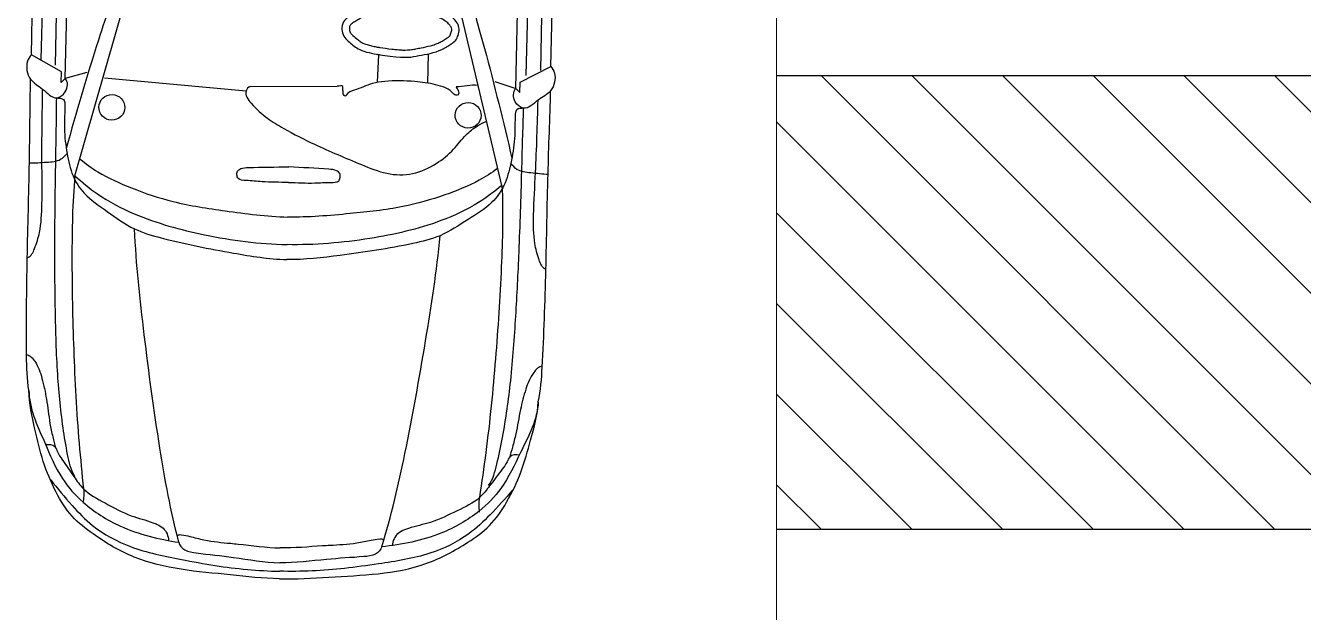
# Model space of a CAD drawing. Header units: millimetres. Extents: x 2508 to 2607, y 837 to 997.
# Drawn here: x 2539.14 to 2543.366, y 858.443 to 860.384 of the extents above; entities that cross this region are included whole.
import ezdxf

# ---------------------------------------------------------------- set-up
doc = ezdxf.new("R2010")
doc.units = ezdxf.units.MM
doc.linetypes.add('DASHED', pattern=[19.049999999999997, 12.7, -6.35])
doc.layers.add('PISO EST', color=250, linetype='Continuous', lineweight=0)

# ---------------------------------------------------------------- blocks, each defined once
blk = doc.blocks.new('AUDI_A4_P')
for p, q in [((-0.9039204074374538, 0.75863646737767), (-0.8494984927945097, 0.859158752808753)), ((-0.8494984927945097, 0.859158752808753), (1.25329134644096, 0.8665130028637691)), ((-0.8639755005924599, 0.826064613791317), (0.4208616467915363, 0.8223874749939171)), ((-0.8820718256856708, 0.7782619471240366), (0.1313208635128831, 0.7819390859214366)), ((-0.9255029013561966, 0.7451678081065722), (-0.9387139792985977, 0.75863646737767)), ((-0.9387139792985977, 0.75863646737767), (-0.9039204074374538, 0.75863646737767)), ((-0.9255029013561966, 0.7451678081065722), (-0.06049986881555469, 0.7451678081065722)), ((-0.9039204074374538, 0.6746805155304969), (-0.9255029013561966, 0.7451678081065722)), ((-1.246460763952086, 0.706335508330227), (-0.6540178242619277, 0.5515058532714932)), ((-0.9198240955992105, 0.6157325830257321), (-0.9534327140395931, 0.1467945115141447)), ((-0.9377486921007403, 0.133136130707328), (-0.9310269684126524, -0.1536900590143659)), ((-0.823685777372873, -0.2884862600444649), (-0.9144949156628854, -0.2864585336754999)), ((-0.8176983306402121, -0.4527312697390755), (-0.9144949156628854, -0.4527312697390755)), ((-1.246460763952086, -0.7063355083301985), (-0.6540178242619277, -0.5515058532714647)), ((-0.9039204074374538, -0.6746805155304685), (-0.9255029013561966, -0.7451678081065154)), ((-0.9255029013561966, -0.7451678081065154), (-0.9387139792985977, -0.7586364673776131)), ((-0.9387139792985977, -0.7586364673776131), (-0.9039204074374538, -0.7586364673776131)), ((-0.9255029013561966, -0.7451678081065154), (-0.06049986881555469, -0.7451678081065154)), ((-0.9039204074374538, -0.7586364673776131), (-0.8494984927945097, -0.8591587528086961)), ((-0.8820718256856708, -0.7782619471240082), (0.1313208635128831, -0.7819390859213797)), ((-0.8639755005924599, -0.8260646137912602), (0.4208616467915363, -0.8223874749938886)), ((-0.8494984927945097, -0.8591587528086961), (1.25329134644096, -0.8665130028637122))]:
    blk.add_line(p, q)
for centre in [(-1.017446859819017, 0.5891551543121807), (-1.017446859819017, -0.5891551543121523)]:
    blk.add_ellipse(centre, major_axis=(-9.119371893126444e-13, 0.04293211995417322), ratio=0.983266089403692, start_param=4.712388980363804, end_param=10.99557428754339)
for points, knots in [([(-1.841140827950198, 0.853179426207447), (-1.842989882280051, 0.8415661671751877), (-1.869368963206796, 0.8165379292993293), (-1.920792583120715, 0.7984031861792005), (-1.990259181801662, 0.7819929903640457), (-2.055379905895165, 0.773627584290324), (-2.108638956484356, 0.7613111230105005), (-2.135134383674995, 0.7539158593170896), (-2.146929802105603, 0.7507505894338067)], [0, 0, 0, 0, 0.03470298838327805, 0.09597610129668976, 0.1659335997507608, 0.2471559363124847, 0.2929944240067127, 0.3295917587112949, 0.3295917587112949, 0.3295917587112949, 0.3295917587112949]), ([(-1.959250107420871, 0.8423688513009893), (-1.921689458626986, 0.8499807637151378), (-1.775334732229908, 0.8558473229784056), (-1.524491532859656, 0.8587852415999464), (-1.219362869446968, 0.8565412138315764), (-1.02187368644752, 0.8597483509348081), (-0.9300696272562163, 0.8602723513019725)], [0, 0, 0, 0, 0.1148972822364895, 0.4370608856273346, 0.7542691053940469, 1.029685620385832, 1.029685620385832, 1.029685620385832, 1.029685620385832]), ([(-1.520213808541257, 0.8557878012714184), (-1.515283148125548, 0.8444760265803097), (-1.48291448306145, 0.8307888076320751), (-1.425217795158062, 0.8141920474903088), (-1.326135541456722, 0.812210045452872), (-1.169185816512993, 0.8179544254984421), (-1.042138359258956, 0.8190679487974535), (-0.9623692399325137, 0.8193204249149915)], [0, 0, 0, 0, 0.03649917334997496, 0.09237393050697615, 0.1867836629064857, 0.3273982428615451, 0.5667067597200363, 0.5667067597200363, 0.5667067597200363, 0.5667067597200363]), ([(-1.207017555522384, 0.8588490129172612), (-1.20677266200363, 0.8394400921129375), (-1.203796886927023, 0.8053741663174208), (-1.199897857628628, 0.7570993313616725), (-1.180499543020858, 0.7401551778468445), (-1.172880112024586, 0.7338395333418362)], [0, 0, 0, 0, 1.462158787484422, 2.651105013609531, 3.386320643224715, 3.386320643224715, 3.386320643224715, 3.386320643224715]), ([(-0.8494984927945097, 0.859158752808753), (-0.8561308580291325, 0.8642135168254015), (-0.8805512932995612, 0.8796381163632248), (-0.9351748396289281, 0.867858204978404), (-0.9582873171091251, 0.8181188223545348), (-1.0021590920785, 0.7789836425509407), (-0.9697230394353937, 0.7368721892500787), (-0.9359713228124633, 0.7348836917182382), (-0.9255029013561966, 0.7451678081065722)], [0, 0, 0, 0, 0.02486399899173317, 0.08462665621637182, 0.1362470719176194, 0.1900683211478188, 0.2245198725716605, 0.2681841336441141, 0.2681841336441141, 0.2681841336441141, 0.2681841336441141]), ([(-2.563837944040699, 2.842170943040401e-14), (-2.563837944040699, 0.05437335580077729), (-2.548287758932304, 0.2152588656675221), (-2.538324332763068, 0.4363731530283701), (-2.44309680021513, 0.6030368540099289), (-2.374675787274725, 0.6955872826237623), (-2.290350738688403, 0.7496787601176322), (-2.193926279207517, 0.7929430294952056), (-2.080824618208567, 0.821365300283702), (-2.002496856828827, 0.8415258398373737), (-1.959250107420871, 0.8423688513009893)], [0, 0, 0, 0, 0.1603904307779931, 0.4790329835027906, 0.6329673086489137, 0.7220153483891468, 0.817473764042787, 0.9275619858686533, 1.037330167210941, 1.167094244499252, 1.167094244499252, 1.167094244499252, 1.167094244499252]), ([(-1.959250107420871, 0.8423688513009893), (-2.018322871810369, 0.8411096111508982), (-2.11533360927001, 0.7912266638544736), (-2.24305396249656, 0.7372447927089922), (-2.338395197950149, 0.647851667943371), (-2.416562718818966, 0.5171648707894292), (-2.442112176360013, 0.4018564167063516), (-2.450222307800004, 0.3353044347013281)], [0, 0, 0, 0, 0.1772572169944382, 0.3124950623797501, 0.4151677555159922, 0.5597242986382909, 0.7575411745586411, 0.7575411745586411, 0.7575411745586411, 0.7575411745586411]), ([(-2.253173446179858, 0.7638997046521467), (-2.281358901301587, 0.7403191966257623), (-2.333742839194997, 0.6964937603284795), (-2.415114187758718, 0.6128576003419255), (-2.478992096891886, 0.4879114397775766), (-2.503868779509048, 0.3456269910570029), (-2.531278467611173, 0.1809565042950965), (-2.538721082282279, 0.07147383219276549), (-2.538721082282279, 2.842170943040401e-14)], [0, 0, 0, 0, 0.1095129170793831, 0.2035346891517348, 0.3452507070238457, 0.5161382152736875, 0.6275464432815605, 0.8383798297061791, 0.8383798297061791, 0.8383798297061791, 0.8383798297061791]), ([(-2.137086799449207, 0.7833590454596049), (-2.13533637403782, 0.7731895408233243), (-2.13690767263364, 0.7515781965226722), (-2.164043654223917, 0.7432403192552783), (-2.195709197194788, 0.7205327959127317), (-2.235841844045524, 0.6911928677146761), (-2.292276161678444, 0.650535975799329), (-2.326818603986453, 0.5785086880948711), (-2.367683947339174, 0.5032913861628288), (-2.380021935936441, 0.4414823692966365), (-2.393790313919055, 0.4062133099828884), (-2.40664543452408, 0.3808154986034822), (-2.430505123229182, 0.3710050909504616), (-2.445251692980946, 0.3695068570347075)], [0, 0, 0, 0, 0.0304541480921748, 0.05028178507099359, 0.07860894539906349, 0.1479133425514591, 0.1986294419780843, 0.2831705259150275, 0.3780326235377002, 0.4523267187032063, 0.4667808565054015, 0.4902598508912857, 0.534719762581449, 0.534719762581449, 0.534719762581449, 0.534719762581449]), ([(-2.240164469526746, 0.6841416137388592), (-2.219058507819796, 0.6984816541038015), (-2.163468181360088, 0.7117049489575891), (-2.047848742448082, 0.7334628359638202), (-1.883566904407871, 0.7523980508318289), (-1.67847695718865, 0.7623332406076315), (-1.447043723514014, 0.7688332151983275), (-1.217705946222338, 0.7708589175604175), (-1.059165210111303, 0.7713646045173732), (-0.9898747758275022, 0.772271108895211)], [0, 0, 0, 0, 0.07614764418993573, 0.165903253242729, 0.3556719840498834, 0.5698710681021206, 0.7823249081538541, 1.050047116179758, 1.257935617189639, 1.257935617189639, 1.257935617189639, 1.257935617189639]), ([(-0.9898747758275022, 0.772271108895211), (-0.9909574821039087, 0.7646407013153009), (-0.9897592455107542, 0.7485954956977423), (-1.003958243119769, 0.7453481091391723), (-1.008681121539212, 0.7444150908740141)], [0, 0, 0, 0, 0.0227413209926468, 0.03717478613919666, 0.03717478613919666, 0.03717478613919666, 0.03717478613919666]), ([(-1.008681121539212, 0.7444150908740141), (-1.036099756318094, 0.7444153595342868), (-1.091296525183111, 0.7470627670009833), (-1.171145923717006, 0.7353922303254024), (-1.245375908845347, 0.7176341105503354), (-1.314437986979499, 0.6720987106677683), (-1.362484317373799, 0.5933159601035527), (-1.420990061686553, 0.5123228240051958), (-1.459029713392283, 0.36700388657286), (-1.48779663131495, 0.1989139018565709), (-1.507449799979611, 0.05899935090360486), (-1.507449799979611, 2.842170943040401e-14)], [0, 0, 0, 0, 0.08225590434051355, 0.1651739975256024, 0.2413831572346403, 0.3093898530920152, 0.4053477897991042, 0.5115074020435803, 0.6033493020972516, 0.8436347970298237, 1.017670980150923, 1.017670980150923, 1.017670980150923, 1.017670980150923]), ([(0.9720817784424867, 0.6897203467185875), (0.9562167678443529, 0.6774750534094096), (0.9205650451041834, 0.6527371552120371), (0.8443479488669254, 0.6375632290704516), (0.7596112565328781, 0.5997044974218113), (0.6440186191765633, 0.5716193413091162), (0.508755488022075, 0.5488192521519863), (0.3030610461269703, 0.5312423292705546), (0.06258391987245204, 0.5395352465524184), (-0.1671165605462193, 0.537439160290802), (-0.3629278938579432, 0.5434918183035506), (-0.5625170103124901, 0.5648015593807543), (-0.8316992490622965, 0.6525343464037974), (-1.035899159298253, 0.7055575400016494), (-1.156334253348518, 0.7373582704294108)], [0, 0, 0, 0, 0.05974967922446957, 0.1269278264630923, 0.2300341216700034, 0.3366745036382101, 0.4822248842626108, 0.641323712188603, 0.9549056111732778, 1.203173400679412, 1.330375148798993, 1.542773415638637, 1.802260924455379, 2.17554503030701, 2.17554503030701, 2.17554503030701, 2.17554503030701]), ([(-1.246460763952086, 0.7063355083302554), (-1.336035712610396, 0.7126743155390045), (-1.527883551737432, 0.7114600925151251), (-1.822649728568592, 0.6991643176883144), (-2.077758723498221, 0.6799619987886558), (-2.23055464119426, 0.6609249276550315), (-2.280552786391354, 0.6550861281943412)], [0, 0, 0, 0, 0.2693745823607027, 0.5745351499600935, 0.8853386944333168, 1.036318733182858, 1.036318733182858, 1.036318733182858, 1.036318733182858]), ([(-1.246460763952086, 0.7063355083302554), (-1.267243317484144, 0.682136921408528), (-1.315904281525491, 0.6209722029425393), (-1.386274287809783, 0.4770876692675472), (-1.439648116575029, 0.2639724880243932), (-1.458306932025039, 0.09153359410660755), (-1.458306932025039, 2.842170943040401e-14)], [0, 0, 0, 0, 0.09477589765036847, 0.2311242171016176, 0.4700258741958336, 0.7400315115747348, 0.7400315115747348, 0.7400315115747348, 0.7400315115747348]), ([(-1.191084278811843, 0.6897364299493631), (-1.206600379812926, 0.6716100391426494), (-1.242198095464801, 0.6166711818221415), (-1.28685104629119, 0.5123458686809954), (-1.331086936384395, 0.370795017520976), (-1.35269134880923, 0.1960379837138362), (-1.367041628227923, 0.06905942080624072), (-1.367041628227923, 2.842170943040401e-14)], [0, 0, 0, 0, 0.07089216780361783, 0.1925845607119597, 0.3348457455278104, 0.507281427840588, 0.7109927877385378, 0.7109927877385378, 0.7109927877385378, 0.7109927877385378]), ([(-2.450222307800004, 0.3353044347013281), (-2.3486052819012, 0.3652295841976354), (-2.120629835234695, 0.4115087746484392), (-1.775855358958495, 0.4652922668164194), (-1.534323017994836, 0.4973306516103264), (-1.417451471569848, 0.5051884619513203)], [0, 0, 0, 0, 0.3173741157027127, 0.6957599244951329, 1.047139902929263, 1.047139902929263, 1.047139902929263, 1.047139902929263]), ([(-2.428337341542942, 0.3397419192500024), (-2.424731947100383, 0.3384389586052805), (-2.425391076129586, 0.3199675193514793), (-2.431267624638224, 0.2949651472310109), (-2.445051363615789, 0.2384983280259689), (-2.44826801434516, 0.1855413683888969), (-2.45482863450178, 0.101172570156308), (-2.461486814710725, 0.04672043345973975), (-2.461486814710725, 2.842170943040401e-14)], [0, 0, 0, 0, 0.01147876698578918, 0.04034717293104761, 0.08758380894034623, 0.1755608494370627, 0.1991500640022755, 0.336965917711904, 0.336965917711904, 0.336965917711904, 0.336965917711904]), ([(-2.450222307800004, 0.3353044347013281), (-2.460583023821641, 0.3336229189086453), (-2.480276620640325, 0.314225514452886), (-2.487364044949686, 0.2488482039194366), (-2.495617653994373, 0.1439618999096979), (-2.510464645476929, 0.051650748880121), (-2.510464645476929, 2.842170943040401e-14)], [0, 0, 0, 0, 0.03147543234786626, 0.07020573484824086, 0.1915752963623704, 0.3439345859606978, 0.3439345859606978, 0.3439345859606978, 0.3439345859606978]), ([(-1.252587475515327, 2.842170943040401e-14), (-1.252609900565972, 0.02906221120210262), (-1.254622548818588, 0.07753746888479895), (-1.248836226099456, 0.1288245234277383), (-1.249683485514595, 0.1660275526601254), (-1.231773948592547, 0.1715047376908672), (-1.218187762200898, 0.1708145406564086), (-1.207009089409041, 0.1551445010184977), (-1.204640057712595, 0.0968016607270954), (-1.202313725012175, 0.04426954979464881), (-1.200948923248461, 2.842170943040401e-14)], [0, 0, 0, 0, 0.08572768667146151, 0.1381048287220762, 0.1641986386418207, 0.1769751223271088, 0.1890325360309019, 0.202812882293829, 0.2286049423553379, 0.3592553559652326, 0.3592553559652326, 0.3592553559652326, 0.3592553559652326]), ([(-0.9377486921007403, 0.133136130707328), (-0.9403497950938231, 0.139616889475036), (-0.9607249941982445, 0.1560661177607301), (-1.004689657854783, 0.1216196816303068), (-1.040835258088293, 0.07848768330904932), (-1.083586263363202, 0.004924241120903616), (-1.133318815119424, -0.0990825041243113), (-1.178356240959204, -0.2148809614481593), (-1.220167187451693, -0.3220821633616424), (-1.220809245857026, -0.4116812131878476), (-1.183539268495622, -0.4864520219998951), (-1.13560997388862, -0.543455666249173), (-1.083753636119013, -0.5787422176263135), (-1.054057937948073, -0.6160036900255932), (-1.039049810778067, -0.6407330535505196), (-1.035851836489087, -0.651294751817062)], [0, 0, 0, 0, 0.527287580459697, 1.647451295278327, 3.48755798881006, 5.099072907082155, 7.968656938695364, 12.23831327532788, 14.47518702348805, 16.61375652672607, 18.74420214397056, 20.63934285726617, 22.22338886570531, 23.4527314138935, 24.28652860280619, 24.28652860280619, 24.28652860280619, 24.28652860280619]), ([(-2.563837944040699, 2.842170943040401e-14), (-2.563837944040699, -0.05437335580072045), (-2.548287758932304, -0.2152588656674368), (-2.538324332763068, -0.4363731530283133), (-2.44309680021513, -0.6030368540098436), (-2.374675787274725, -0.6955872826237055), (-2.290350738688403, -0.7496787601176038), (-2.193926279207517, -0.7929430294951771), (-2.080824618208567, -0.8213653002835599), (-2.002496856828827, -0.8415258398373169), (-1.959250107420871, -0.8423688513009324)], [0, 0, 0, 0, 0.1603904307779931, 0.4790329835027906, 0.6329673086489137, 0.7220153483891468, 0.817473764042787, 0.9275619858686533, 1.037330167210941, 1.167094244499252, 1.167094244499252, 1.167094244499252, 1.167094244499252]), ([(-2.253173446179858, -0.7638997046520899), (-2.281358901301587, -0.7403191966257339), (-2.33374283919494, -0.6964937603284227), (-2.415114187758661, -0.6128576003418686), (-2.47899209689183, -0.4879114397775481), (-2.503868779509105, -0.3456269910569176), (-2.53127846761106, -0.180956504295068), (-2.538721082282279, -0.07147383219270864), (-2.538721082282279, 2.842170943040401e-14)], [0, 0, 0, 0, 0.1095129170793831, 0.2035346891517555, 0.3452507070238414, 0.5161382152736831, 0.6275464432815561, 0.8383798297061746, 0.8383798297061746, 0.8383798297061746, 0.8383798297061746]), ([(-2.450222307800004, -0.3353044347012712), (-2.460583023821641, -0.3336229189085884), (-2.480276620640382, -0.3142255144527724), (-2.487364044949572, -0.2488482039193798), (-2.495617653994429, -0.1439618999095842), (-2.510464645476929, -0.05165074888003574), (-2.510464645476929, 2.842170943040401e-14)], [0, 0, 0, 0, 0.03147543234786626, 0.07020573484826843, 0.191575296362398, 0.3439345859606971, 0.3439345859606971, 0.3439345859606971, 0.3439345859606971]), ([(-2.428337341542942, -0.3397419192499456), (-2.424731947100383, -0.3384389586052237), (-2.425391076129699, -0.319967519351394), (-2.431267624638053, -0.2949651472309256), (-2.445051363615903, -0.2384983280259405), (-2.448268014345047, -0.1855413683888685), (-2.454828634501951, -0.1011725701562511), (-2.461486814710725, -0.04672043345968291), (-2.461486814710725, 2.842170943040401e-14)], [0, 0, 0, 0, 0.01147876698581657, 0.040347172931047, 0.08758380894034562, 0.175560849437062, 0.1991500640022749, 0.3369659177119034, 0.3369659177119034, 0.3369659177119034, 0.3369659177119034]), ([(-1.008681121539212, -0.7444150908739573), (-1.036099756318094, -0.74441535953423), (-1.091296525183054, -0.7470627670009549), (-1.171145923717006, -0.7353922303253739), (-1.24537590884529, -0.7176341105502502), (-1.314437986979499, -0.6720987106677114), (-1.362484317373742, -0.5933159601035243), (-1.420990061686496, -0.5123228240050537), (-1.459029713392397, -0.36700388657286), (-1.48779663131495, -0.1989139018565425), (-1.507449799979611, -0.05899935090354802), (-1.507449799979611, 2.842170943040401e-14)], [0, 0, 0, 0, 0.08225590434051355, 0.1651739975256024, 0.2413831572346481, 0.3093898530920074, 0.4053477897991191, 0.5115074020435951, 0.6033493020972394, 0.8436347970298115, 1.017670980150911, 1.017670980150911, 1.017670980150911, 1.017670980150911]), ([(-1.246460763952086, -0.7063355083301701), (-1.267243317484144, -0.6821369214084427), (-1.315904281525434, -0.620972202942454), (-1.38627428780984, -0.4770876692675188), (-1.439648116575029, -0.2639724880242795), (-1.458306932025039, -0.09153359410655071), (-1.458306932025039, 2.842170943040401e-14)], [0, 0, 0, 0, 0.09477589765036847, 0.2311242171015923, 0.4700258741958083, 0.7400315115747096, 0.7400315115747096, 0.7400315115747096, 0.7400315115747096]), ([(-1.191084278811843, -0.6897364299493063), (-1.206600379812926, -0.6716100391425925), (-1.242198095464857, -0.6166711818220847), (-1.286851046291133, -0.5123458686809954), (-1.331086936384509, -0.3707950175208623), (-1.352691348809287, -0.1960379837137509), (-1.367041628227923, -0.06905942080615546), (-1.367041628227923, 2.842170943040401e-14)], [0, 0, 0, 0, 0.07089216780361783, 0.1925845607119855, 0.334845745527809, 0.5072814278406147, 0.7109927877385361, 0.7109927877385361, 0.7109927877385361, 0.7109927877385361]), ([(-1.252587475515327, 2.842170943040401e-14), (-1.252609900565972, -0.02906221120204577), (-1.254622548818588, -0.07753746888479895), (-1.248836226099456, -0.1288245234276815), (-1.249683485514595, -0.1660275526600969), (-1.231773948592547, -0.1715047376908103), (-1.218187762200841, -0.1708145406563801), (-1.207009089409041, -0.1551445010184409), (-1.204640057712595, -0.09680166072703855), (-1.202313725012175, -0.04426954979456355), (-1.200948923248461, 2.842170943040401e-14)], [0, 0, 0, 0, 0.08572768667146151, 0.1381048287220762, 0.1641986386418207, 0.1769751223271088, 0.1890325360309019, 0.202812882293829, 0.2286049423553659, 0.3592553559652322, 0.3592553559652322, 0.3592553559652322, 0.3592553559652322]), ([(-0.9246077693395023, -0.5473039439901299), (-0.9285416078932371, -0.5497676503435684), (-0.9348257452497251, -0.5549760975240758), (-0.9507546727388672, -0.5584922615360313), (-0.9518265413558993, -0.549192989923057), (-0.9506277163381469, -0.542993771754908), (-0.9447891514245157, -0.5358480958268501), (-0.9348047953146761, -0.5277089981137237), (-0.9259258033592346, -0.5073090128725823), (-0.9148146398343329, -0.4685462079542617), (-0.9075297888049931, -0.4004711516239468), (-0.9076800363183111, -0.3302658188777627), (-0.9192319841315566, -0.2625084783351213), (-0.9408313846911369, -0.2221396806828579), (-0.9488270919921433, -0.1891208951770409), (-0.9653719852797735, -0.1821494976603049), (-0.959875220534741, -0.1767687552875827), (-0.9535671733479489, -0.1736359516538073), (-0.944991976922779, -0.1744756767001832), (-0.9378975348227527, -0.1720669490876219), (-0.9256925551300128, -0.1747461205398224), (-0.9308788781675048, -0.160009295377904), (-0.9310269684126524, -0.1536900590143659)], [0, 0, 0, 0, 0.01385970449171667, 0.02783036125810599, 0.03291374498170126, 0.03799710215326643, 0.04657561113268586, 0.05927044583083681, 0.07622142113420699, 0.1105990613900078, 0.1789801045320964, 0.2766959354785217, 0.3173629153489381, 0.3800771187216906, 0.4110544461815477, 0.4160421168598905, 0.4210283697515667, 0.4277211774754557, 0.438743286986216, 0.4448131032587982, 0.450800549991459, 0.4694463160207903, 0.4694463160207903, 0.4694463160207903, 0.4694463160207903]), ([(-0.823685777372873, -0.2884862600444649), (-0.8260547536694958, -0.3017239409921615), (-0.8143182082603744, -0.2291021784686222), (-0.797443588774513, -0.2089131281814218), (-0.7716716671250197, -0.1731565649713787), (-0.7423844698366793, -0.1637018548214542), (-0.7107599147561814, -0.1694761871331707), (-0.6897990486979211, -0.2049386237529234), (-0.6593340230206195, -0.2507691933456897), (-0.64820436652343, -0.3161750620429586), (-0.6487090208499922, -0.3891318175618892), (-0.6580920066956537, -0.455774599408926), (-0.6789073563082866, -0.5105762267277214), (-0.7045817225528026, -0.5442608904740496), (-0.7324956146914019, -0.5552704607426335), (-0.7529942320782084, -0.550711738435183), (-0.7716082711289687, -0.5441147140741123), (-0.7858988272239458, -0.5231007439351458), (-0.8108812511400174, -0.4874387427014142), (-0.8259285713455711, -0.4076023445824148), (-0.8350622912803942, -0.3760802849443508), (-0.8214122011536347, -0.2757816683425176), (-0.823685777372873, -0.2884862600444649)], [0, 0, 0, 0, 0.03968995942889905, 0.08963400370965957, 0.1312499810561335, 0.1542862157002941, 0.1797268199962483, 0.2207266217996365, 0.2680991407440647, 0.3447664897443913, 0.4095645020962065, 0.4843001208430498, 0.5415149886030437, 0.5817686637341168, 0.6060665441749372, 0.6262474253611314, 0.6436722375040644, 0.6634685700176949, 0.6988790869095391, 0.7758465355839687, 0.8696393944446256, 0.9077310157190258, 0.9077310157190258, 0.9077310157190258, 0.9077310157190258]), ([(-0.798983489683394, -0.2864005846517728), (-0.7982869775788686, -0.2825973307274694), (-0.7974010633713533, -0.2779287570490112), (-0.7953314345598415, -0.2676799056397101), (-0.7941206718103899, -0.2620411695171185), (-0.790457987319428, -0.2467969737112412), (-0.7882168213402565, -0.2403735988409608), (-0.784112238036073, -0.2312834384659936), (-0.7822837632225514, -0.2284516082204391), (-0.7781343668241902, -0.2227570070778881), (-0.7767041531633936, -0.2208776939098414), (-0.7708064737666973, -0.2130714576690025), (-0.7664373774110231, -0.2071582542103556), (-0.7596073172720708, -0.1996409033097848), (-0.7570802097228011, -0.1972496102351329), (-0.7527443267840113, -0.1939341863469224), (-0.7509747810672138, -0.192910431443778), (-0.7470493449332594, -0.1912435133483257), (-0.7449936092441476, -0.1906712200672018), (-0.7394128552074335, -0.1898861264884886), (-0.7355449476137323, -0.190179114383767), (-0.7313415719984846, -0.191418969771604), (-0.7302649826905849, -0.1918739395894136), (-0.7278242584886243, -0.1932027246617167), (-0.7259763598697759, -0.1946619343241593), (-0.7214749547543988, -0.1997242495786224), (-0.7189441151821825, -0.2032605388812954), (-0.7135079114157179, -0.2117023596281342), (-0.7104219385875012, -0.2167510427517527), (-0.7045471615892325, -0.2260886948035079), (-0.7017399857890609, -0.2305472840353957), (-0.6955765047686668, -0.2408018450904592), (-0.692417636007292, -0.2464643812625127), (-0.6871288028866616, -0.2576940871394697), (-0.6849073481440087, -0.2635368511551519), (-0.681057273402871, -0.2760131504094829), (-0.6794657449777901, -0.2825583321020702), (-0.6755645392559586, -0.3028406853314891), (-0.6741150707582051, -0.3172774480745773), (-0.6726785168395963, -0.3459582970056374), (-0.672741787197026, -0.3602554514037024), (-0.6748951986867269, -0.4034087631784189), (-0.678703001206884, -0.4322226534800393), (-0.6895461841503447, -0.4694249479796611), (-0.693265660630459, -0.4796115427224947), (-0.7003827309072221, -0.4946409189829239), (-0.7032727335861182, -0.4999839413501945), (-0.7094284620459348, -0.5098208513176985), (-0.7126390659039998, -0.5141525968880671), (-0.7188618242552138, -0.5207569069286251), (-0.7218281363822143, -0.5232031397081869), (-0.7280549631140047, -0.5269378028470442), (-0.7312706036352097, -0.5281223779356026), (-0.7350090312317548, -0.5287467251143596), (-0.7359855001198525, -0.5287859473714889), (-0.7391990278873664, -0.5285076357701257), (-0.7412557163079327, -0.5281431687229485), (-0.7460252604555535, -0.5269443217312926), (-0.7488895323114093, -0.5261029771753556), (-0.7529816098560218, -0.5246738573956691), (-0.7543972515776431, -0.5239977042959651), (-0.7555877878027104, -0.523278393505251), (-0.7557023505671623, -0.5231938227965998), (-0.7565546484690913, -0.5224173985567688), (-0.7571688418235567, -0.5217815562413364), (-0.7591479182497665, -0.5193910241513322), (-0.7607139492035913, -0.5171883508494943), (-0.7641920630823051, -0.5121278224981722), (-0.7658571510021943, -0.5097135699068644), (-0.7689538428686546, -0.5051719494991289), (-0.7704364845774307, -0.5029672530202163), (-0.7746545909218412, -0.4964879040661572), (-0.7771551569699113, -0.4923527564175743), (-0.7814537727559241, -0.4841191337089299), (-0.7833579647614783, -0.4797976007516525), (-0.786952924356001, -0.4703632375833706), (-0.7885994150249758, -0.4653492867340105), (-0.7931122674312405, -0.4499168827782967), (-0.7955409169975383, -0.4391314565803555), (-0.7989859174350613, -0.4229297409119681), (-0.8002295945887568, -0.4169804054657504), (-0.8024772758106451, -0.4065401622872287), (-0.8034382955931392, -0.4020012976364171), (-0.805693336653178, -0.3890192886289583), (-0.8065598127440126, -0.3808298502648313), (-0.8063056337262537, -0.3626962988586513), (-0.8060628930797975, -0.3569248763249675), (-0.805237731691534, -0.3449407629617554), (-0.8047370658941873, -0.3390737401913384), (-0.8027665479307302, -0.3194530004236924), (-0.8006891126113942, -0.3028248047538682), (-0.7994450982157559, -0.2918972603968655), (-0.7992756439896311, -0.2903626992030865), (-0.7990987262207341, -0.2883988829244117), (-0.7990535004690855, -0.2878932184258645), (-0.7990019773562267, -0.2869027973710558), (-0.7989917395817656, -0.2866771958332777), (-0.798983489683394, -0.2864005846517728)], [0.4970331518743195, 0.4970331518743195, 0.4970331518743195, 0.4970331518743195, 0.7234440976721923, 0.7234440976721923, 0.9746358111319036, 0.9746358111319036, 1.509640338772372, 1.509640338772372, 2.04464486641284, 2.04464486641284, 2.271060810932449, 2.271060810932449, 2.862376324879863, 2.862376324879863, 3.217653772372462, 3.217653772372462, 3.537253070677373, 3.537253070677373, 3.856852368982284, 3.856852368982284, 4.368613159126638, 4.368613159126638, 4.584626911114892, 4.584626911114892, 4.992689984759346, 4.992689984759346, 5.400753058403799, 5.400753058403799, 5.808816132048253, 5.808816132048253, 6.216879205692706, 6.216879205692706, 6.778715798636855, 6.778715798636855, 7.350370525239851, 7.350370525239851, 7.922025251842846, 7.922025251842846, 9.065334705048835, 9.065334705048835, 10.20864415825483, 10.20864415825483, 12.4952630646668, 12.4952630646668, 13.40989555546502, 13.40989555546502, 13.92908799447, 13.92908799447, 14.44828043347499, 14.44828043347499, 14.9098846211, 14.9098846211, 15.37148880872501, 15.37148880872501, 15.62523953239992, 15.62523953239992, 15.87899025607483, 15.87899025607483, 16.12087491770187, 16.12087491770187, 16.36275957932892, 16.36275957932892, 16.516350448465, 16.516350448465, 16.66994131760109, 16.66994131760109, 16.92152084233934, 16.92152084233934, 17.1366760113884, 17.1366760113884, 17.35183118043746, 17.35183118043746, 17.78214151853557, 17.78214151853557, 18.20497447847547, 18.20497447847547, 18.62780743841536, 18.62780743841536, 19.47347335829514, 19.47347335829514, 19.97892280272601, 19.97892280272601, 20.48437224715687, 20.48437224715687, 21.47511887508725, 21.47511887508725, 21.85914421187706, 21.85914421187706, 22.16288355239377, 22.16288355239377, 22.77036223342717, 22.77036223342717, 22.90049326286089, 22.90049326286089, 22.95122122653483, 22.95122122653483, 22.96429810070754, 22.96429810070754, 22.96429810070754, 22.96429810070754]), ([(-1.959250107420871, -0.8423688513009324), (-2.018322871810369, -0.8411096111508414), (-2.115333609269896, -0.7912266638544168), (-2.243053962496674, -0.7372447927089638), (-2.338395197950149, -0.6478516679432857), (-2.416562718818909, -0.5171648707894008), (-2.442112176360013, -0.4018564167062948), (-2.450222307800004, -0.3353044347012712)], [0, 0, 0, 0, 0.1772572169944382, 0.3124950623797501, 0.4151677555160113, 0.5597242986382858, 0.757541174558636, 0.757541174558636, 0.757541174558636, 0.757541174558636]), ([(-2.450222307800004, -0.3353044347012712), (-2.3486052819012, -0.3652295841975786), (-2.120629835234695, -0.4115087746483255), (-1.775855358958495, -0.4652922668163342), (-1.534323017994836, -0.4973306516102696), (-1.417451471569848, -0.5051884619512634)], [0, 0, 0, 0, 0.3173741157027127, 0.6957599244951329, 1.047139902929263, 1.047139902929263, 1.047139902929263, 1.047139902929263]), ([(-2.137086799449207, -0.7833590454595196), (-2.13533637403782, -0.773189540823239), (-2.13690767263364, -0.7515781965226438), (-2.164043654223917, -0.7432403192551646), (-2.195709197194674, -0.7205327959126748), (-2.235841844045694, -0.6911928677146193), (-2.29227616167833, -0.6505359757992437), (-2.326818603986567, -0.5785086880947574), (-2.367683947339174, -0.5032913861629709), (-2.380021935936554, -0.4414823692964376), (-2.393790313919055, -0.4062133099828884), (-2.406645434524194, -0.3808154986033969), (-2.430505123229182, -0.3710050909503764), (-2.445251692980946, -0.3695068570346223)], [0, 0, 0, 0, 0.03045414809214692, 0.05028178507097918, 0.07860894539903426, 0.1479133425514299, 0.1986294419780729, 0.2831705259149921, 0.3780326235376648, 0.4523267187031709, 0.4667808565053925, 0.4902598508912522, 0.5347197625814276, 0.5347197625814276, 0.5347197625814276, 0.5347197625814276]), ([(0.9720817784424867, -0.6897203467185022), (0.9562167678443529, -0.6774750534093243), (0.920565045104297, -0.6527371552120087), (0.8443479488669254, -0.6375632290703379), (0.7596112565328781, -0.5997044974218397), (0.6440186191765633, -0.5716193413090025), (0.5087554880221319, -0.5488192521519579), (0.3030610461269703, -0.5312423292704409), (0.0625839198723952, -0.5395352465522478), (-0.1671165605461056, -0.5374391602907735), (-0.3629278938580001, -0.5434918183035222), (-0.5625170103124901, -0.5648015593806122), (-0.8316992490623534, -0.652534346403769), (-1.035899159298253, -0.7055575400015925), (-1.156334253348518, -0.737358270429354)], [0, 0, 0, 0, 0.05974967922445464, 0.1269278264630773, 0.2300341216699885, 0.3366745036381952, 0.4822248842625959, 0.6413237121885881, 0.9549056111732629, 1.203173400679397, 1.330375148798979, 1.542773415638619, 1.802260924455368, 2.175545030306999, 2.175545030306999, 2.175545030306999, 2.175545030306999]), ([(-1.246460763952086, -0.7063355083301701), (-1.336035712610396, -0.7126743155389192), (-1.527883551737546, -0.7114600925150114), (-1.822649728568479, -0.699164317688286), (-2.077758723498391, -0.6799619987886558), (-2.23055464119426, -0.6609249276549463), (-2.280552786391354, -0.6550861281942559)], [0, 0, 0, 0, 0.2693745823607027, 0.5745351499600924, 0.8853386944333157, 1.03631873318286, 1.03631873318286, 1.03631873318286, 1.03631873318286]), ([(-2.240164469526746, -0.6841416137388023), (-2.219058507819796, -0.6984816541037446), (-2.163468181360201, -0.7117049489575322), (-2.047848742448025, -0.733462835963735), (-1.883566904407985, -0.7523980508318004), (-1.678476957188593, -0.7623332406075178), (-1.447043723513957, -0.7688332151982991), (-1.217705946222395, -0.7708589175603322), (-1.059165210111303, -0.7713646045173164), (-0.9898747758275022, -0.7722711088951542)], [0, 0, 0, 0, 0.07614764418993573, 0.1659032532427238, 0.3556719840498815, 0.5698710681021171, 0.7823249081538506, 1.050047116179755, 1.257935617189636, 1.257935617189636, 1.257935617189636, 1.257935617189636]), ([(-1.841140827950198, -0.8531794262073902), (-1.842989882280051, -0.8415661671751309), (-1.869368963206796, -0.8165379292992441), (-1.920792583120715, -0.7984031861791152), (-1.990259181801605, -0.781992990363932), (-2.055379905895336, -0.773627584290324), (-2.108638956484185, -0.7613111230103868), (-2.135134383675052, -0.7539158593170328), (-2.146929802105603, -0.7507505894337498)], [0, 0, 0, 0, 0.03470298838327805, 0.09597610129668976, 0.1659335997507608, 0.2471559363124847, 0.2929944240067189, 0.3295917587112938, 0.3295917587112938, 0.3295917587112938, 0.3295917587112938]), ([(-1.207017555522384, -0.858849012917176), (-1.20677266200363, -0.8394400921128522), (-1.203796886927023, -0.8053741663173639), (-1.199897857628628, -0.7570993313616157), (-1.180499543020858, -0.7401551778467592), (-1.172880112024586, -0.7338395333417509)], [0, 0, 0, 0, 1.462158787484422, 2.651105013609531, 3.386320643224715, 3.386320643224715, 3.386320643224715, 3.386320643224715]), ([(-0.9898747758275022, -0.7722711088951542), (-0.9909574821039087, -0.7646407013152157), (-0.9897592455108679, -0.7485954956976002), (-1.003958243119769, -0.7453481091391154), (-1.008681121539212, -0.7444150908739573)], [0, 0, 0, 0, 0.02274132099267442, 0.03717478613921385, 0.03717478613921385, 0.03717478613921385, 0.03717478613921385]), ([(-0.8494984927945097, -0.8591587528086961), (-0.8561308580291325, -0.8642135168253446), (-0.8805512932995612, -0.8796381163631679), (-0.9351748396289281, -0.8678582049783188), (-0.9582873171091251, -0.8181188223544495), (-1.0021590920785, -0.7789836425508838), (-0.9697230394354506, -0.7368721892499934), (-0.9359713228124633, -0.7348836917181814), (-0.9255029013561966, -0.7451678081065154)], [0, 0, 0, 0, 0.02486399899173317, 0.08462665621637182, 0.1362470719176194, 0.1900683211478188, 0.2245198725716832, 0.2681841336441373, 0.2681841336441373, 0.2681841336441373, 0.2681841336441373]), ([(-1.959250107420871, -0.8423688513009324), (-1.921689458626986, -0.8499807637150809), (-1.775334732229908, -0.8558473229782919), (-1.524491532859656, -0.8587852415998896), (-1.219362869446968, -0.8565412138315764), (-1.02187368644752, -0.8597483509347512), (-0.9300696272562163, -0.8602723513019157)], [0, 0, 0, 0, 0.1148972822364895, 0.4370608856273346, 0.7542691053940469, 1.029685620385832, 1.029685620385832, 1.029685620385832, 1.029685620385832]), ([(-1.520213808541257, -0.8557878012713616), (-1.515283148125548, -0.8444760265802529), (-1.48291448306145, -0.8307888076320182), (-1.425217795158062, -0.814192047490252), (-1.326135541456665, -0.8122100454528436), (-1.169185816513163, -0.8179544254983568), (-1.042138359258956, -0.8190679487973966), (-0.9623692399325137, -0.8193204249149346)], [0, 0, 0, 0, 0.03649917334997496, 0.09237393050697615, 0.1867836629064857, 0.3273982428615445, 0.5667067597200359, 0.5667067597200359, 0.5667067597200359, 0.5667067597200359])]:
    blk.add_open_spline(points, degree=3, knots=knots)
for points in [[(-2.280552786391354, 0.6550861281943412), (-2.296042526149904, 0.6512314288543735), (-2.312473288684089, 0.6541413953523829), (-2.328392921772377, 0.6550861281943412)], [(-0.9176224148179699, -0.6203017352565325), (-0.9160826609800097, -0.5959043818739076), (-0.9238608417080059, -0.5717396970164259), (-0.9246077693395023, -0.5473039439901299)], [(-2.280552786391354, -0.6550861281942559), (-2.296042526149904, -0.6512314288542882), (-2.312473288684089, -0.6541413953522976), (-2.328392921772377, -0.6550861281942559)]]:
    blk.add_open_spline(points, degree=3)
blk = doc.blocks.new('KKKL')
at = {"color": 251}
for p, q in [((5363.997959192625, -1131.713256313672), (5365.497959192625, -1130.213256313672)), ((5363.997959192625, -1132.013256313168), (5365.497959192625, -1130.513256313169)), ((5363.997959192624, -1132.313256312665), (5365.497959192624, -1130.813256312665)), ((5363.997959192625, -1132.613256312162), (5365.497959192624, -1131.113256312162)), ((5363.997959192625, -1132.913256311658), (5365.497959192625, -1131.413256311659)), ((5363.997959192625, -1133.213256311155), (5365.497959192625, -1131.713256311155)), ((5364.151279055367, -1133.359936447909), (5365.497959192625, -1132.013256310652)), ((5364.451279054863, -1133.35993644791), (5365.497959192625, -1132.313256310149)), ((5364.75127905436, -1133.359936447909), (5365.497959192624, -1132.613256309645)), ((5365.051279053856, -1133.359936447909), (5365.497959192624, -1132.913256309141)), ((5365.351279053353, -1133.35993644791), (5365.497959192625, -1133.213256308638))]:
    blk.add_line(p, q, dxfattribs=at)

msp = doc.modelspace()

# ---------------------------------------------------------------- linework, layer by layer
at = {"color": 251}
for p, q in [((2541.623905360479, 860.2184823500932), (2546.623905360479, 860.2184823500932)), ((2541.623905360479, 858.7184823500932), (2546.623905360479, 858.7184823500932))]:
    msp.add_line(p, q, dxfattribs=at)
at = {"layer": 'PISO EST'}
for p, q in [((2541.623905360479, 867.4184823500921), (2541.623905360479, 849.9184823500921)), ((2541.623905360473, 856.6374027064328), (2541.623905360473, 864.0184823500942))]:
    msp.add_line(p, q, dxfattribs=at)

# ---------------------------------------------------------------- block references
at = {"color": 1, "lineweight": -3, "rotation": 88.7221622102706}
msp.add_blockref('AUDI_A4_P', (2540.037189004715, 861.1176113944625), dxfattribs=at)
at = {"linetype": 'DASHED', "ltscale": 0.7, "rotation": 270}
msp.add_blockref('KKKL', (3674.983841808388, 6224.21644154272), dxfattribs=at)

doc.saveas('drawing.dxf')
